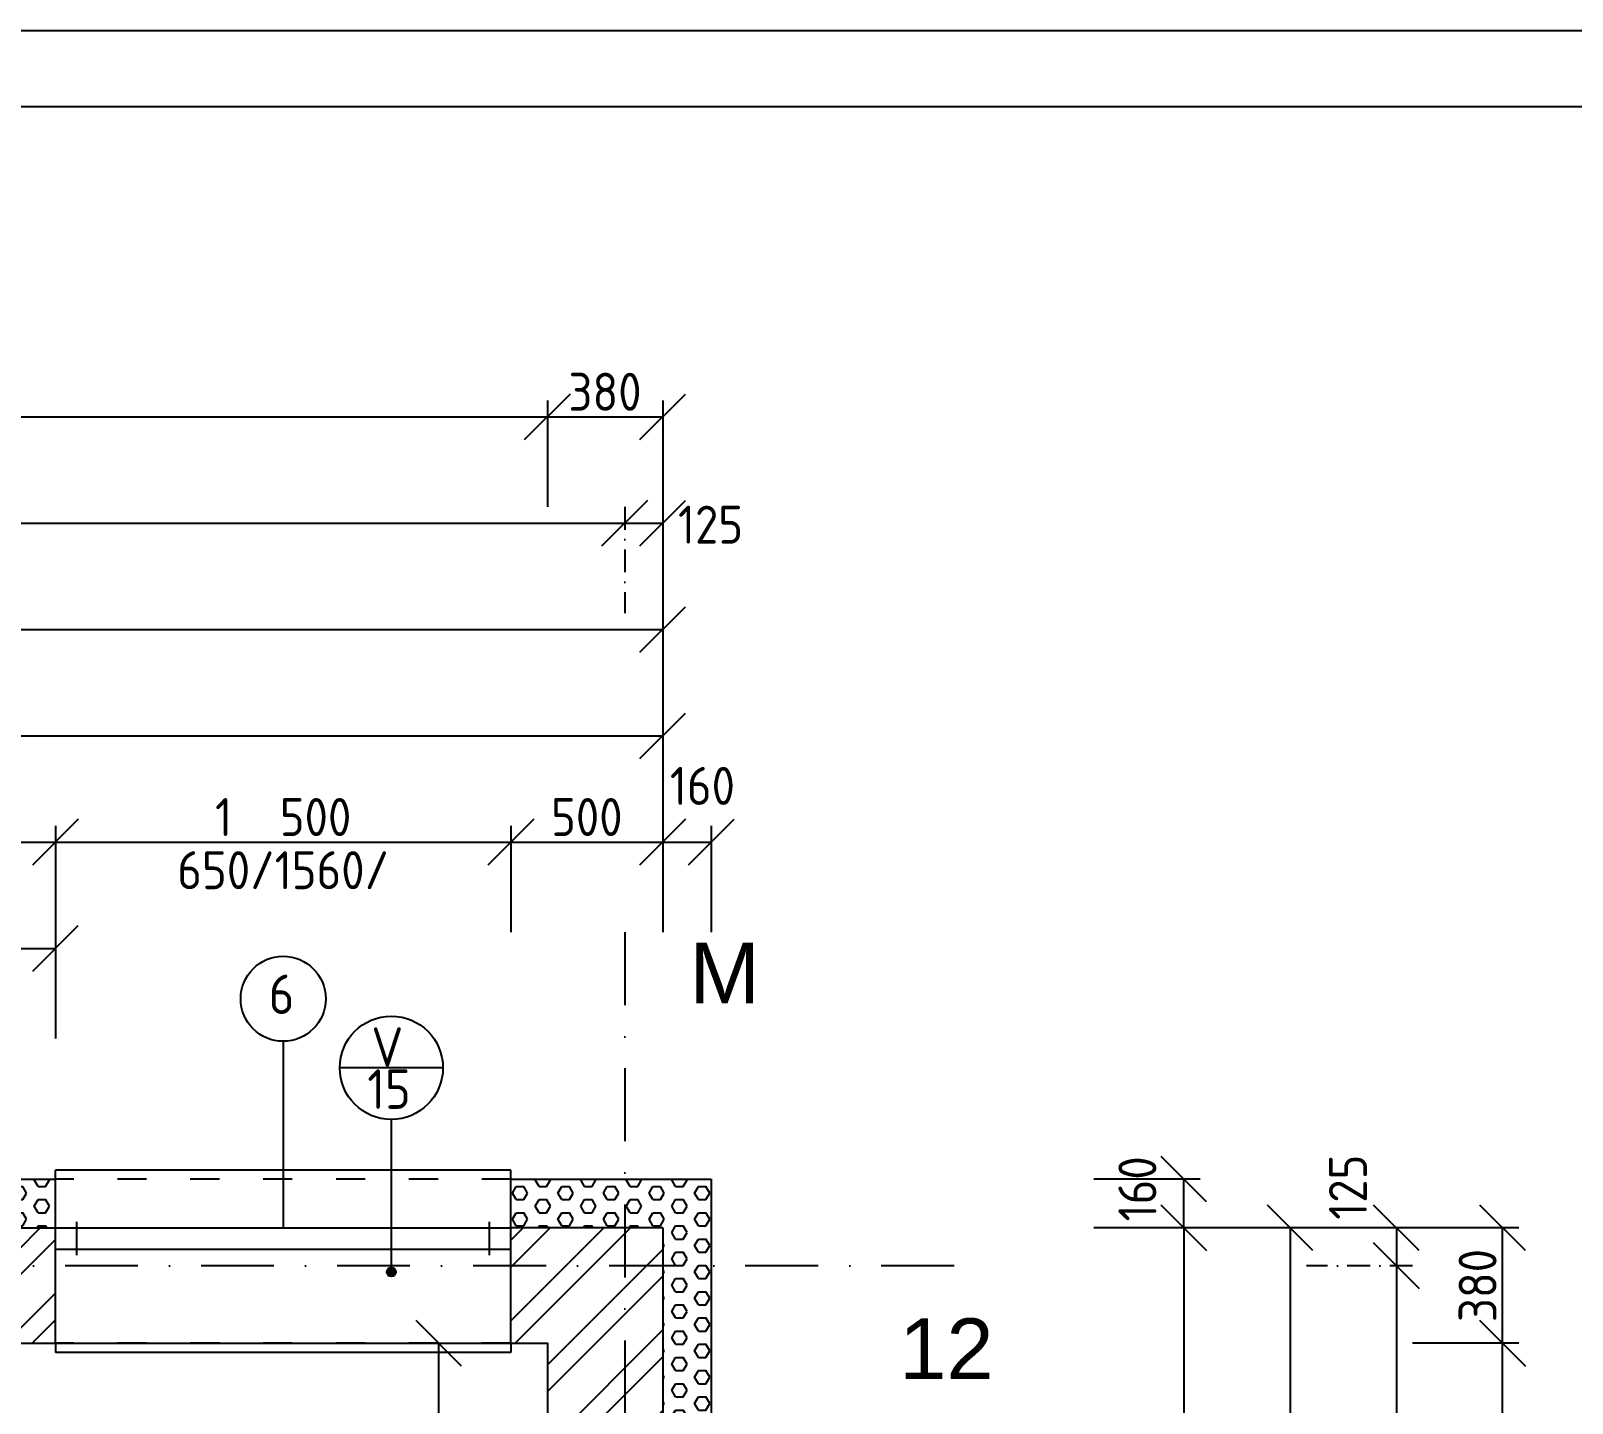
# Model space of a CAD drawing. Extents: x 4511820 to 5180432, y -1526536 to -944957.
# Drawn here: x 5154201 to 5159278, y -1199811 to -1195294 of the extents above; entities that cross this region are included whole.
import ezdxf

# ---------------------------------------------------------------- set-up
doc = ezdxf.new("R2010")
doc.units = 0
doc.header["$MEASUREMENT"] = 0
doc.linetypes.add('ACAD_ISO03W100', pattern=[30, 12, -18])
doc.linetypes.add('BODKOCIARKOVANA_3', pattern=[5.6, 3, -1.3, 0, -1.3])
doc.layers.get('0').update_dxf_attribs({"linetype": 'CONTINUOUS'})
doc.layers.get('Defpoints').update_dxf_attribs({"color": 61, "linetype": 'CONTINUOUS'})
for name, color, linetype in [('KÓTY', 4, 'CONTINUOUS'), ('MÚRY', 1, 'CONTINUOUS'), ('OKNÁ', 143, 'CONTINUOUS'), ('osi', 253, 'CONTINUOUS'), ('Plochy', 41, 'CONTINUOUS'), ('TENKÁ', 7, 'CONTINUOUS'), ('ŠRAFY', 82, 'CONTINUOUS')]:
    doc.layers.add(name, color=color, linetype=linetype)
doc.styles.add('styl1', font='arial.ttf')
doc.styles.add('STYLE1', font='isocp.shx')
doc.dimstyles.new('STANDARD-50', dxfattribs={"dimtxt": 125, "dimasz": 150, "dimexe": 10, "dimexo": 200, "dimgap": 20, "dimtad": 1, "dimdsep": 46, "dimlunit": 6, "dimtxsty": 'STYLE1', "dimblk1": 'OBLIQUE', "dimblk2": 'OBLIQUE', "dimsah": 1, "dimcen": 2.5, "dimse1": 1, "dimse2": 1, "dimadec": 0, "dimazin": 0, "dimtfac": 1, "dimtmove": 1, "dimatfit": 3, "dimldrblk": 'OBLIQUE', "dimfxl": 1, "dimtolj": 1, "dimtzin": 0, "dimarcsym": 0})
pattern_1 = [(45, (584112, 2493.08), (-132.5825215, 132.5825215), []), (45, (584200.39, 2493.08), (-132.5825215, 132.5825215), [])]
pattern_2 = [(0, (0, -89070.035), (0, 43.3012702), [25, -50]), (120, (0, -89070.035), (-37.5, -21.6506351), [25, -50]), (60, (25, -89070.035), (-37.5, 21.6506351), [25, -50])]

# ---------------------------------------------------------------- blocks, each defined once
blk = doc.blocks.new('_OBLIQUE')
at = {"color": 0, "linetype": 'ByBlock'}
blk.add_line((-0.5, -0.5), (0.5, 0.5), dxfattribs=at)
blk = doc.blocks.new('*D13621')
at = {"layer": 'Defpoints', "color": 0}
for p in [(5156282.5, -1197264.5), (5095887.5, -1199234.2), (5156282.5, -1199234.2)]:
    blk.add_point(p, dxfattribs=at)
at = {"layer": 'KÓTY', "color": 0, "lineweight": -2}
blk.add_line((5095887.5, -1197264.5), (5156282.5, -1197264.5), dxfattribs=at)
at = {"layer": 'KÓTY', "color": 0, "linetype": 'ByBlock', "lineweight": -2, "xscale": 150, "yscale": 150, "zscale": 150, "rotation": 180}
blk.add_blockref('_OBLIQUE', (5095887.5, -1197264.5), dxfattribs=at)
at = {"layer": 'KÓTY', "color": 0, "linetype": 'ByBlock', "lineweight": -2, "xscale": 150, "yscale": 150, "zscale": 150}
blk.add_blockref('_OBLIQUE', (5156282.5, -1197264.5), dxfattribs=at)
at = {"layer": 'KÓTY', "color": 0, "insert": (5126085, -1197182), "char_height": 125, "attachment_point": 5, "style": 'STYLE1'}
blk.add_mtext('\\A1;60ﾠ395', dxfattribs=at)
blk = doc.blocks.new('*D13633')
at = {"layer": 'Defpoints', "color": 0}
for p in [(5156157.5, -1196914.5), (5151417.5, -1199359.2), (5156157.5, -1199359.2)]:
    blk.add_point(p, dxfattribs=at)
at = {"layer": 'KÓTY', "color": 0, "lineweight": -2}
blk.add_line((5151417.5, -1196914.5), (5156157.5, -1196914.5), dxfattribs=at)
at = {"layer": 'KÓTY', "color": 0, "linetype": 'ByBlock', "lineweight": -2, "xscale": 150, "yscale": 150, "zscale": 150, "rotation": 180}
blk.add_blockref('_OBLIQUE', (5151417.5, -1196914.5), dxfattribs=at)
at = {"layer": 'KÓTY', "color": 0, "linetype": 'ByBlock', "lineweight": -2, "xscale": 150, "yscale": 150, "zscale": 150}
blk.add_blockref('_OBLIQUE', (5156157.5, -1196914.5), dxfattribs=at)
at = {"layer": 'KÓTY', "color": 0, "insert": (5153787.5, -1196832), "char_height": 125, "attachment_point": 5, "style": 'STYLE1'}
blk.add_mtext('\\A1;4ﾠ740', dxfattribs=at)
blk = doc.blocks.new('*D13634')
at = {"layer": 'Defpoints', "color": 0}
for p in [(5156282.5, -1196914.5), (5156157.5, -1199359.2), (5156282.5, -1199359.2)]:
    blk.add_point(p, dxfattribs=at)
at = {"layer": 'KÓTY', "color": 0, "lineweight": -2}
blk.add_line((5156157.5, -1196914.5), (5156282.5, -1196914.5), dxfattribs=at)
at = {"layer": 'KÓTY', "color": 0, "linetype": 'ByBlock', "lineweight": -2, "xscale": 150, "yscale": 150, "zscale": 150, "rotation": 180}
blk.add_blockref('_OBLIQUE', (5156157.5, -1196914.5), dxfattribs=at)
at = {"layer": 'KÓTY', "color": 0, "linetype": 'ByBlock', "lineweight": -2, "xscale": 150, "yscale": 150, "zscale": 150}
blk.add_blockref('_OBLIQUE', (5156282.5, -1196914.5), dxfattribs=at)
at = {"layer": 'KÓTY', "color": 0, "insert": (5156440, -1196919.5), "char_height": 125, "attachment_point": 5, "style": 'STYLE1'}
blk.add_mtext('\\A1;125', dxfattribs=at)
blk = doc.blocks.new('*D13655')
at = {"layer": 'Defpoints', "color": 0}
for p in [(5154282.5, -1197964.5), (5151907.5, -1199234.2), (5154282.5, -1199234.2)]:
    blk.add_point(p, dxfattribs=at)
at = {"layer": 'KÓTY', "color": 0, "lineweight": -2}
blk.add_line((5151907.5, -1197964.5), (5154282.5, -1197964.5), dxfattribs=at)
at = {"layer": 'KÓTY', "color": 0, "linetype": 'ByBlock', "lineweight": -2, "xscale": 150, "yscale": 150, "zscale": 150, "rotation": 180}
blk.add_blockref('_OBLIQUE', (5151907.5, -1197964.5), dxfattribs=at)
at = {"layer": 'KÓTY', "color": 0, "linetype": 'ByBlock', "lineweight": -2, "xscale": 150, "yscale": 150, "zscale": 150}
blk.add_blockref('_OBLIQUE', (5154282.5, -1197964.5), dxfattribs=at)
at = {"layer": 'KÓTY', "color": 0, "insert": (5153095, -1197882), "char_height": 125, "attachment_point": 5, "style": 'STYLE1'}
blk.add_mtext('\\A1;2ﾠ375', dxfattribs=at)
blk = doc.blocks.new('*D13656')
at = {"layer": 'Defpoints', "color": 0}
for p in [(5155782.5, -1197964.5), (5154282.5, -1199234.2), (5155782.5, -1199234.2)]:
    blk.add_point(p, dxfattribs=at)
at = {"layer": 'KÓTY', "color": 0, "lineweight": -2}
blk.add_line((5154282.5, -1197964.5), (5155782.5, -1197964.5), dxfattribs=at)
at = {"layer": 'KÓTY', "color": 0, "linetype": 'ByBlock', "lineweight": -2, "xscale": 150, "yscale": 150, "zscale": 150, "rotation": 180}
blk.add_blockref('_OBLIQUE', (5154282.5, -1197964.5), dxfattribs=at)
at = {"layer": 'KÓTY', "color": 0, "linetype": 'ByBlock', "lineweight": -2, "xscale": 150, "yscale": 150, "zscale": 150}
blk.add_blockref('_OBLIQUE', (5155782.5, -1197964.5), dxfattribs=at)
at = {"layer": 'KÓTY', "color": 0, "insert": (5155032.5, -1197882), "char_height": 125, "attachment_point": 5, "style": 'STYLE1'}
blk.add_mtext('\\A1;1ﾠ500', dxfattribs=at)
blk = doc.blocks.new('*D13657')
at = {"layer": 'Defpoints', "color": 0}
for p in [(5156282.5, -1197964.5), (5155782.5, -1199234.2), (5156282.5, -1199234.2)]:
    blk.add_point(p, dxfattribs=at)
at = {"layer": 'KÓTY', "color": 0, "lineweight": -2}
blk.add_line((5155782.5, -1197964.5), (5156282.5, -1197964.5), dxfattribs=at)
at = {"layer": 'KÓTY', "color": 0, "linetype": 'ByBlock', "lineweight": -2, "xscale": 150, "yscale": 150, "zscale": 150, "rotation": 180}
blk.add_blockref('_OBLIQUE', (5155782.5, -1197964.5), dxfattribs=at)
at = {"layer": 'KÓTY', "color": 0, "linetype": 'ByBlock', "lineweight": -2, "xscale": 150, "yscale": 150, "zscale": 150}
blk.add_blockref('_OBLIQUE', (5156282.5, -1197964.5), dxfattribs=at)
at = {"layer": 'KÓTY', "color": 0, "insert": (5156032.5, -1197882), "char_height": 125, "attachment_point": 5, "style": 'STYLE1'}
blk.add_mtext('\\A1;500', dxfattribs=at)
blk = doc.blocks.new('*D13658')
at = {"layer": 'Defpoints', "color": 0}
for p in [(5156442.5, -1197964.5), (5156282.5, -1199234.2), (5156442.5, -1199234.2)]:
    blk.add_point(p, dxfattribs=at)
at = {"layer": 'KÓTY', "color": 0, "lineweight": -2}
blk.add_line((5156282.5, -1197964.5), (5156442.5, -1197964.5), dxfattribs=at)
at = {"layer": 'KÓTY', "color": 0, "linetype": 'ByBlock', "lineweight": -2, "xscale": 150, "yscale": 150, "zscale": 150, "rotation": 180}
blk.add_blockref('_OBLIQUE', (5156282.5, -1197964.5), dxfattribs=at)
at = {"layer": 'KÓTY', "color": 0, "linetype": 'ByBlock', "lineweight": -2, "xscale": 150, "yscale": 150, "zscale": 150}
blk.add_blockref('_OBLIQUE', (5156442.5, -1197964.5), dxfattribs=at)
at = {"layer": 'KÓTY', "color": 0, "insert": (5156413.3, -1197779.5), "char_height": 125, "attachment_point": 5, "style": 'STYLE1'}
blk.add_mtext('\\A1;160', dxfattribs=at)
blk = doc.blocks.new('*D13659')
at = {"layer": 'Defpoints', "color": 0}
for p in [(5156282.5, -1197614.5), (5122812.5, -1199074.2), (5156282.5, -1199234.2)]:
    blk.add_point(p, dxfattribs=at)
at = {"layer": 'KÓTY', "color": 0, "lineweight": -2}
blk.add_line((5122812.5, -1197614.5), (5156282.5, -1197614.5), dxfattribs=at)
at = {"layer": 'KÓTY', "color": 0, "linetype": 'ByBlock', "lineweight": -2, "xscale": 150, "yscale": 150, "zscale": 150, "rotation": 180}
blk.add_blockref('_OBLIQUE', (5122812.5, -1197614.5), dxfattribs=at)
at = {"layer": 'KÓTY', "color": 0, "linetype": 'ByBlock', "lineweight": -2, "xscale": 150, "yscale": 150, "zscale": 150}
blk.add_blockref('_OBLIQUE', (5156282.5, -1197614.5), dxfattribs=at)
at = {"layer": 'KÓTY', "color": 0, "insert": (5139547.5, -1197532), "char_height": 125, "attachment_point": 5, "style": 'STYLE1'}
blk.add_mtext('\\A1;33ﾠ470', dxfattribs=at)
blk = doc.blocks.new('*D13662')
at = {"layer": 'Defpoints', "color": 0}
for p in [(5156282.5, -1199234.2), (5156282.5, -1201734.2), (5157999, -1201734.2)]:
    blk.add_point(p, dxfattribs=at)
at = {"layer": 'KÓTY', "color": 0, "lineweight": -2}
blk.add_line((5157999, -1199234.2), (5157999, -1201734.2), dxfattribs=at)
at = {"layer": 'KÓTY', "color": 0, "linetype": 'ByBlock', "lineweight": -2, "xscale": 150, "yscale": 150, "zscale": 150}
for p, rotation in [((5157999, -1199234.2), 90), ((5157999, -1201734.2), 270)]:
    blk.add_blockref('_OBLIQUE', p, dxfattribs=dict(at, rotation=rotation))
at = {"layer": 'KÓTY', "color": 0, "insert": (5157916.5, -1200484.2), "char_height": 125, "attachment_point": 5, "rotation": 90, "style": 'STYLE1'}
blk.add_mtext('\\A1;2ﾠ500', dxfattribs=at)
blk = doc.blocks.new('*D13663')
at = {"layer": 'Defpoints', "color": 0}
for p in [(5156282.5, -1199074.2), (5157999, -1199074.2), (5156282.5, -1199234.2)]:
    blk.add_point(p, dxfattribs=at)
at = {"layer": 'KÓTY', "color": 0, "lineweight": -2}
blk.add_line((5157999, -1199234.2), (5157999, -1199074.2), dxfattribs=at)
at = {"layer": 'KÓTY', "color": 0, "linetype": 'ByBlock', "lineweight": -2, "xscale": 150, "yscale": 150, "zscale": 150}
for p, rotation in [((5157999, -1199074.2), 90), ((5157999, -1199234.2), 270)]:
    blk.add_blockref('_OBLIQUE', p, dxfattribs=dict(at, rotation=rotation))
at = {"layer": 'KÓTY', "color": 0, "insert": (5157846, -1199106), "char_height": 125, "attachment_point": 5, "rotation": 90, "style": 'STYLE1'}
blk.add_mtext('\\A1;160', dxfattribs=at)
blk = doc.blocks.new('*D13664')
at = {"layer": 'Defpoints', "color": 0}
for p in [(5156282.5, -1199234.2), (5156282.5, -1225624.2), (5158349, -1225624.2)]:
    blk.add_point(p, dxfattribs=at)
at = {"layer": 'KÓTY', "color": 0, "lineweight": -2}
blk.add_line((5158349, -1199234.2), (5158349, -1225624.2), dxfattribs=at)
at = {"layer": 'KÓTY', "color": 0, "linetype": 'ByBlock', "lineweight": -2, "xscale": 150, "yscale": 150, "zscale": 150}
for p, rotation in [((5158349, -1199234.2), 90), ((5158349, -1225624.2), 270)]:
    blk.add_blockref('_OBLIQUE', p, dxfattribs=dict(at, rotation=rotation))
at = {"layer": 'KÓTY', "color": 0, "insert": (5158266.5, -1212429.2), "char_height": 125, "attachment_point": 5, "rotation": 90, "style": 'STYLE1'}
blk.add_mtext('\\A1;26ﾠ390', dxfattribs=at)
blk = doc.blocks.new('*D13665')
at = {"layer": 'Defpoints', "color": 0}
for p in [(5156282.5, -1199234.2), (5156282.5, -1199359.2), (5158699, -1199359.2)]:
    blk.add_point(p, dxfattribs=at)
at = {"layer": 'KÓTY', "color": 0, "lineweight": -2}
blk.add_line((5158699, -1199234.2), (5158699, -1199359.2), dxfattribs=at)
at = {"layer": 'KÓTY', "color": 0, "linetype": 'ByBlock', "lineweight": -2, "xscale": 150, "yscale": 150, "zscale": 150}
for p, rotation in [((5158699, -1199234.2), 90), ((5158699, -1199359.2), 270)]:
    blk.add_blockref('_OBLIQUE', p, dxfattribs=dict(at, rotation=rotation))
at = {"layer": 'KÓTY', "color": 0, "insert": (5158539.5, -1199100.5), "char_height": 125, "attachment_point": 5, "rotation": 90, "style": 'STYLE1'}
blk.add_mtext('\\A1;125', dxfattribs=at)
blk = doc.blocks.new('*D13666')
at = {"layer": 'Defpoints', "color": 0}
for p in [(5156157.5, -1199359.2), (5156157.5, -1204099.2), (5158699, -1204099.2)]:
    blk.add_point(p, dxfattribs=at)
at = {"layer": 'KÓTY', "color": 0, "lineweight": -2}
blk.add_line((5158699, -1199359.2), (5158699, -1204099.2), dxfattribs=at)
at = {"layer": 'KÓTY', "color": 0, "linetype": 'ByBlock', "lineweight": -2, "xscale": 150, "yscale": 150, "zscale": 150}
for p, rotation in [((5158699, -1199359.2), 90), ((5158699, -1204099.2), 270)]:
    blk.add_blockref('_OBLIQUE', p, dxfattribs=dict(at, rotation=rotation))
at = {"layer": 'KÓTY', "color": 0, "insert": (5158616.5, -1201729.2), "char_height": 125, "attachment_point": 5, "rotation": 90, "style": 'STYLE1'}
blk.add_mtext('\\A1;4ﾠ740', dxfattribs=at)
blk = doc.blocks.new('*D13713')
at = {"layer": 'Defpoints', "color": 0}
for p in [(5155902.5, -1199614.2), (5159049, -1199614.2), (5155902.5, -1205894.2)]:
    blk.add_point(p, dxfattribs=at)
at = {"layer": 'KÓTY', "color": 0, "lineweight": -2}
blk.add_line((5159049, -1205894.2), (5159049, -1199614.2), dxfattribs=at)
at = {"layer": 'KÓTY', "color": 0, "linetype": 'ByBlock', "lineweight": -2, "xscale": 150, "yscale": 150, "zscale": 150}
for p, rotation in [((5159049, -1199614.2), 90), ((5159049, -1205894.2), 270)]:
    blk.add_blockref('_OBLIQUE', p, dxfattribs=dict(at, rotation=rotation))
at = {"layer": 'KÓTY', "color": 0, "insert": (5158966.5, -1202754.2), "char_height": 125, "attachment_point": 5, "rotation": 90, "style": 'STYLE1'}
blk.add_mtext('\\A1;6ﾠ280', dxfattribs=at)
blk = doc.blocks.new('*D13714')
at = {"layer": 'Defpoints', "color": 0}
for p in [(5156032.5, -1199234.2), (5159049, -1199234.2), (5155902.5, -1199614.2)]:
    blk.add_point(p, dxfattribs=at)
at = {"layer": 'KÓTY', "color": 0, "lineweight": -2}
blk.add_line((5159049, -1199614.2), (5159049, -1199234.2), dxfattribs=at)
at = {"layer": 'KÓTY', "color": 0, "linetype": 'ByBlock', "lineweight": -2, "xscale": 150, "yscale": 150, "zscale": 150}
for p, rotation in [((5159049, -1199234.2), 90), ((5159049, -1199614.2), 270)]:
    blk.add_blockref('_OBLIQUE', p, dxfattribs=dict(at, rotation=rotation))
at = {"layer": 'KÓTY', "color": 0, "insert": (5158966.5, -1199424.2), "char_height": 125, "attachment_point": 5, "rotation": 90, "style": 'STYLE1'}
blk.add_mtext('\\A1;380', dxfattribs=at)
blk = doc.blocks.new('*D13715')
at = {"layer": 'Defpoints', "color": 0}
for p in [(5156282.5, -1196564.5), (5155902.5, -1199614.2), (5156282.5, -1199614.2)]:
    blk.add_point(p, dxfattribs=at)
at = {"layer": 'KÓTY', "color": 0, "lineweight": -2}
blk.add_line((5155902.5, -1196564.5), (5156282.5, -1196564.5), dxfattribs=at)
at = {"layer": 'KÓTY', "color": 0, "linetype": 'ByBlock', "lineweight": -2, "xscale": 150, "yscale": 150, "zscale": 150, "rotation": 180}
blk.add_blockref('_OBLIQUE', (5155902.5, -1196564.5), dxfattribs=at)
at = {"layer": 'KÓTY', "color": 0, "linetype": 'ByBlock', "lineweight": -2, "xscale": 150, "yscale": 150, "zscale": 150}
blk.add_blockref('_OBLIQUE', (5156282.5, -1196564.5), dxfattribs=at)
at = {"layer": 'KÓTY', "color": 0, "insert": (5156092.5, -1196482), "char_height": 125, "attachment_point": 5, "style": 'STYLE1'}
blk.add_mtext('\\A1;380', dxfattribs=at)
blk = doc.blocks.new('*D13716')
at = {"layer": 'Defpoints', "color": 0}
for p in [(5155902.5, -1196564.5), (5149622.5, -1199614.2), (5155902.5, -1199614.2)]:
    blk.add_point(p, dxfattribs=at)
at = {"layer": 'KÓTY', "color": 0, "lineweight": -2}
blk.add_line((5149622.5, -1196564.5), (5155902.5, -1196564.5), dxfattribs=at)
at = {"layer": 'KÓTY', "color": 0, "linetype": 'ByBlock', "lineweight": -2, "xscale": 150, "yscale": 150, "zscale": 150, "rotation": 180}
blk.add_blockref('_OBLIQUE', (5149622.5, -1196564.5), dxfattribs=at)
at = {"layer": 'KÓTY', "color": 0, "linetype": 'ByBlock', "lineweight": -2, "xscale": 150, "yscale": 150, "zscale": 150}
blk.add_blockref('_OBLIQUE', (5155902.5, -1196564.5), dxfattribs=at)
at = {"layer": 'KÓTY', "color": 0, "insert": (5152762.5, -1196482), "char_height": 125, "attachment_point": 5, "style": 'STYLE1'}
blk.add_mtext('\\A1;6ﾠ280', dxfattribs=at)
blk = doc.blocks.new('*D27136')
at = {"layer": 'Defpoints', "color": 0}
for p in [(5154282.5, -1197964.5), (5151907.5, -1199234.2), (5154282.5, -1199234.2)]:
    blk.add_point(p, dxfattribs=at)
at = {"layer": 'KÓTY', "color": 0, "lineweight": -2}
blk.add_line((5151907.5, -1197964.5), (5154282.5, -1197964.5), dxfattribs=at)
at = {"layer": 'KÓTY', "color": 0, "linetype": 'ByBlock', "lineweight": -2, "xscale": 150, "yscale": 150, "zscale": 150, "rotation": 180}
blk.add_blockref('_OBLIQUE', (5151907.5, -1197964.5), dxfattribs=at)
at = {"layer": 'KÓTY', "color": 0, "linetype": 'ByBlock', "lineweight": -2, "xscale": 150, "yscale": 150, "zscale": 150}
blk.add_blockref('_OBLIQUE', (5154282.5, -1197964.5), dxfattribs=at)
at = {"layer": 'KÓTY', "color": 0, "insert": (5153095, -1197882), "char_height": 125, "attachment_point": 5, "style": 'STYLE1'}
blk.add_mtext('\\A1;2ﾠ375', dxfattribs=at)
blk = doc.blocks.new('*D27137')
at = {"layer": 'Defpoints', "color": 0}
for p in [(5155782.5, -1197964.5), (5154282.5, -1199234.2), (5155782.5, -1199234.2)]:
    blk.add_point(p, dxfattribs=at)
at = {"layer": 'KÓTY', "color": 0, "lineweight": -2}
blk.add_line((5154282.5, -1197964.5), (5155782.5, -1197964.5), dxfattribs=at)
at = {"layer": 'KÓTY', "color": 0, "linetype": 'ByBlock', "lineweight": -2, "xscale": 150, "yscale": 150, "zscale": 150, "rotation": 180}
blk.add_blockref('_OBLIQUE', (5154282.5, -1197964.5), dxfattribs=at)
at = {"layer": 'KÓTY', "color": 0, "linetype": 'ByBlock', "lineweight": -2, "xscale": 150, "yscale": 150, "zscale": 150}
blk.add_blockref('_OBLIQUE', (5155782.5, -1197964.5), dxfattribs=at)
at = {"layer": 'KÓTY', "color": 0, "insert": (5155032.5, -1197882), "char_height": 125, "attachment_point": 5, "style": 'STYLE1'}
blk.add_mtext('\\A1;1ﾠ500', dxfattribs=at)
blk = doc.blocks.new('*D27138')
at = {"layer": 'Defpoints', "color": 0}
for p in [(5156282.5, -1197964.5), (5155782.5, -1199234.2), (5156282.5, -1199234.2)]:
    blk.add_point(p, dxfattribs=at)
at = {"layer": 'KÓTY', "color": 0, "lineweight": -2}
blk.add_line((5155782.5, -1197964.5), (5156282.5, -1197964.5), dxfattribs=at)
at = {"layer": 'KÓTY', "color": 0, "linetype": 'ByBlock', "lineweight": -2, "xscale": 150, "yscale": 150, "zscale": 150, "rotation": 180}
blk.add_blockref('_OBLIQUE', (5155782.5, -1197964.5), dxfattribs=at)
at = {"layer": 'KÓTY', "color": 0, "linetype": 'ByBlock', "lineweight": -2, "xscale": 150, "yscale": 150, "zscale": 150}
blk.add_blockref('_OBLIQUE', (5156282.5, -1197964.5), dxfattribs=at)
at = {"layer": 'KÓTY', "color": 0, "insert": (5156032.5, -1197882), "char_height": 125, "attachment_point": 5, "style": 'STYLE1'}
blk.add_mtext('\\A1;500', dxfattribs=at)
blk = doc.blocks.new('*D27139')
at = {"layer": 'Defpoints', "color": 0}
for p in [(5156442.5, -1197964.5), (5156282.5, -1199234.2), (5156442.5, -1199234.2)]:
    blk.add_point(p, dxfattribs=at)
at = {"layer": 'KÓTY', "color": 0, "lineweight": -2}
blk.add_line((5156282.5, -1197964.5), (5156442.5, -1197964.5), dxfattribs=at)
at = {"layer": 'KÓTY', "color": 0, "linetype": 'ByBlock', "lineweight": -2, "xscale": 150, "yscale": 150, "zscale": 150, "rotation": 180}
blk.add_blockref('_OBLIQUE', (5156282.5, -1197964.5), dxfattribs=at)
at = {"layer": 'KÓTY', "color": 0, "linetype": 'ByBlock', "lineweight": -2, "xscale": 150, "yscale": 150, "zscale": 150}
blk.add_blockref('_OBLIQUE', (5156442.5, -1197964.5), dxfattribs=at)
at = {"layer": 'KÓTY', "color": 0, "insert": (5156413.3, -1197779.5), "char_height": 125, "attachment_point": 5, "style": 'STYLE1'}
blk.add_mtext('\\A1;160', dxfattribs=at)
blk = doc.blocks.new('*D27144')
at = {"layer": 'Defpoints', "color": 0}
for p in [(5156282.5, -1199074.2), (5157999, -1199074.2), (5156282.5, -1199234.2)]:
    blk.add_point(p, dxfattribs=at)
at = {"layer": 'KÓTY', "color": 0, "lineweight": -2}
blk.add_line((5157999, -1199234.2), (5157999, -1199074.2), dxfattribs=at)
at = {"layer": 'KÓTY', "color": 0, "linetype": 'ByBlock', "lineweight": -2, "xscale": 150, "yscale": 150, "zscale": 150}
for p, rotation in [((5157999, -1199074.2), 90), ((5157999, -1199234.2), 270)]:
    blk.add_blockref('_OBLIQUE', p, dxfattribs=dict(at, rotation=rotation))
at = {"layer": 'KÓTY', "color": 0, "insert": (5157846, -1199106), "char_height": 125, "attachment_point": 5, "rotation": 90, "style": 'STYLE1'}
blk.add_mtext('\\A1;160', dxfattribs=at)
blk = doc.blocks.new('*D27195')
at = {"layer": 'Defpoints', "color": 0}
for p in [(5156032.5, -1199234.2), (5159049, -1199234.2), (5155902.5, -1199614.2)]:
    blk.add_point(p, dxfattribs=at)
at = {"layer": 'KÓTY', "color": 0, "lineweight": -2}
blk.add_line((5159049, -1199614.2), (5159049, -1199234.2), dxfattribs=at)
at = {"layer": 'KÓTY', "color": 0, "linetype": 'ByBlock', "lineweight": -2, "xscale": 150, "yscale": 150, "zscale": 150}
for p, rotation in [((5159049, -1199234.2), 90), ((5159049, -1199614.2), 270)]:
    blk.add_blockref('_OBLIQUE', p, dxfattribs=dict(at, rotation=rotation))
at = {"layer": 'KÓTY', "color": 0, "insert": (5158966.5, -1199424.2), "char_height": 125, "attachment_point": 5, "rotation": 90, "style": 'STYLE1'}
blk.add_mtext('\\A1;380', dxfattribs=at)
blk = doc.blocks.new('*D27196')
at = {"layer": 'Defpoints', "color": 0}
for p in [(5156282.5, -1196564.5), (5155902.5, -1199614.2), (5156282.5, -1199614.2)]:
    blk.add_point(p, dxfattribs=at)
at = {"layer": 'KÓTY', "color": 0, "lineweight": -2}
blk.add_line((5155902.5, -1196564.5), (5156282.5, -1196564.5), dxfattribs=at)
at = {"layer": 'KÓTY', "color": 0, "linetype": 'ByBlock', "lineweight": -2, "xscale": 150, "yscale": 150, "zscale": 150, "rotation": 180}
blk.add_blockref('_OBLIQUE', (5155902.5, -1196564.5), dxfattribs=at)
at = {"layer": 'KÓTY', "color": 0, "linetype": 'ByBlock', "lineweight": -2, "xscale": 150, "yscale": 150, "zscale": 150}
blk.add_blockref('_OBLIQUE', (5156282.5, -1196564.5), dxfattribs=at)
at = {"layer": 'KÓTY', "color": 0, "insert": (5156092.5, -1196482), "char_height": 125, "attachment_point": 5, "style": 'STYLE1'}
blk.add_mtext('\\A1;380', dxfattribs=at)
blk = doc.blocks.new('*D28482')
at = {"layer": 'Defpoints', "color": 0}
for p in [(5155545, -1199614.2), (5155902.5, -1199614.2), (5155902.5, -1203894.2)]:
    blk.add_point(p, dxfattribs=at)
at = {"layer": 'KÓTY', "color": 0, "lineweight": -2}
blk.add_line((5155545, -1203894.2), (5155545, -1199614.2), dxfattribs=at)
at = {"layer": 'KÓTY', "color": 0, "linetype": 'ByBlock', "lineweight": -2, "xscale": 150, "yscale": 150, "zscale": 150}
for p, rotation in [((5155545, -1199614.2), 90), ((5155545, -1203894.2), 270)]:
    blk.add_blockref('_OBLIQUE', p, dxfattribs=dict(at, rotation=rotation))
at = {"layer": 'KÓTY', "color": 0, "insert": (5155462.5, -1201754.2), "char_height": 125, "attachment_point": 5, "rotation": 90, "style": 'STYLE1'}
blk.add_mtext('\\A1;4ﾠ280', dxfattribs=at)
blk = doc.blocks.new('*D45411')
at = {"layer": 'Defpoints', "color": 0}
for p in [(5154282.5, -1198314.5), (5151282.5, -1199074.2), (5154282.5, -1199074.2)]:
    blk.add_point(p, dxfattribs=at)
at = {"layer": 'KÓTY', "color": 0, "lineweight": -2}
blk.add_line((5151282.5, -1198314.5), (5154282.5, -1198314.5), dxfattribs=at)
at = {"layer": 'KÓTY', "color": 0, "linetype": 'ByBlock', "lineweight": -2, "xscale": 150, "yscale": 150, "zscale": 150, "rotation": 180}
blk.add_blockref('_OBLIQUE', (5151282.5, -1198314.5), dxfattribs=at)
at = {"layer": 'KÓTY', "color": 0, "linetype": 'ByBlock', "lineweight": -2, "xscale": 150, "yscale": 150, "zscale": 150}
blk.add_blockref('_OBLIQUE', (5154282.5, -1198314.5), dxfattribs=at)
at = {"layer": 'KÓTY', "color": 0, "insert": (5152782.5, -1198232), "char_height": 125, "attachment_point": 5, "style": 'STYLE1'}
blk.add_mtext('\\A1;3ﾠ000', dxfattribs=at)

msp = doc.modelspace()

# ---------------------------------------------------------------- hatches: boundary and pattern name
at = {"layer": 'TENKÁ'}
h = msp.add_hatch(color=256, dxfattribs=at)
h.dxf.hatch_style = 1
h.paths.add_polyline_path([(5155388.766, -1199364.9, 2.41421356), (5155403.766, -1199379.9, 0.41421356)])
at = {"layer": 'ŠRAFY'}
h = msp.add_hatch(dxfattribs=at)
h.set_pattern_fill('HEX', color=256, scale=200)
h.set_pattern_definition(pattern_2)
h.paths.add_polyline_path([(5154282.5, -1199234.226), (5154282.5, -1199074.226), (5151907.5, -1199074.226), (5151907.5, -1199234.226), (5153512.5, -1199234.226), (5153632.5, -1199234.226)])
h = msp.add_hatch(dxfattribs=at)
h.set_pattern_fill('HEX', color=256, scale=200)
h.set_pattern_definition(pattern_2)
h.paths.add_polyline_path([(5156282.5, -1201734.226), (5156282.5, -1201774.226), (5156442.5, -1201774.226), (5156442.5, -1199074.226), (5155782.5, -1199074.226), (5155782.5, -1199234.226), (5156282.5, -1199234.226)])
h = msp.add_hatch(dxfattribs=at)
h.set_pattern_fill('ANSI32', color=256, scale=500)
h.set_pattern_definition(pattern_1)
h.paths.add_polyline_path([(5153632.5, -1199234.226), (5153632.5, -1199294.226), (5153632.5, -1199354.226), (5153572.5, -1199354.226), (5153512.5, -1199354.226), (5153512.5, -1199294.226), (5153512.5, -1199234.226), (5151907.5, -1199234.226), (5151907.5, -1199304.226), (5151907.5, -1199614.226), (5151922.5, -1199614.226), (5152122.5, -1199614.226), (5153722.5, -1199614.226), (5153922.5, -1199614.226), (5154282.5, -1199614.226), (5154282.5, -1199304.226), (5154282.5, -1199234.226)])
h = msp.add_hatch(dxfattribs=at)
h.set_pattern_fill('ANSI32', color=256, scale=500)
h.set_pattern_definition(pattern_1)
h.paths.add_polyline_path([(5155782.5, -1199614.226), (5155902.5, -1199614.226), (5155902.5, -1201734.226), (5156282.5, -1201734.226), (5156282.5, -1199234.226), (5155782.5, -1199234.226)])

# ---------------------------------------------------------------- linework, layer by layer
at = {"layer": 'KÓTY', "ltscale": 25}
for p, q in [((5155902.5, -1196511.132), (5155902.5, -1196861.132)), ((5156282.5, -1196511.132), (5156282.5, -1196861.132)), ((5156282.5, -1196861.132), (5156282.5, -1197211.132)), ((5156282.5, -1197211.132), (5156282.5, -1197561.132)), ((5156282.5, -1197561.132), (5156282.5, -1197911.132)), ((5158402.403, -1199234.226), (5158052.403, -1199234.226)), ((5158752.403, -1199234.226), (5158402.403, -1199234.226)), ((5159102.403, -1199234.226), (5158752.403, -1199234.226)), ((5159102.403, -1199614.226), (5158752.403, -1199614.226))]:
    msp.add_line(p, q, dxfattribs=at)
at = {"layer": 'KÓTY', "linetype": 'BODKOCIARKOVANA_3', "ltscale": 25}
for p, q in [((5156157.5, -1196861.132), (5156157.5, -1197211.132)), ((5158752.403, -1199359.226), (5158402.403, -1199359.226))]:
    msp.add_line(p, q, dxfattribs=at)
at = {"layer": 'KÓTY', "ltscale": 0.25}
for p, q in [((5154282.5, -1197911.132), (5154282.5, -1198261.132)), ((5155782.5, -1197911.132), (5155782.5, -1198261.132)), ((5156282.5, -1197911.132), (5156282.5, -1198261.132)), ((5156442.5, -1197911.132), (5156442.5, -1198261.132)), ((5154282.5, -1198261.132), (5154282.5, -1198611.132)), ((5158052.403, -1199074.226), (5157702.403, -1199074.226)), ((5158052.403, -1199234.226), (5157702.403, -1199234.226))]:
    msp.add_line(p, q, dxfattribs=at)
at = {"layer": 'MÚRY'}
for p, q in [((5151907.5, -1199074.226), (5154282.5, -1199074.226)), ((5154282.5, -1199614.226), (5154282.5, -1199074.226)), ((5155782.5, -1199074.226), (5156442.5, -1199074.226)), ((5155782.5, -1199614.226), (5155782.5, -1199074.226)), ((5156442.5, -1199074.226), (5156442.5, -1201774.226)), ((5153922.5, -1199614.226), (5154282.5, -1199614.226)), ((5155782.5, -1199614.226), (5155902.5, -1199614.226)), ((5155902.5, -1199614.226), (5155902.5, -1201774.226))]:
    msp.add_line(p, q, dxfattribs=at)
at = {"layer": 'OKNÁ', "ltscale": 0.25}
for p, q in [((5155032.5, -1198620.372), (5155032.5, -1199234.226)), ((5154352.5, -1199324.226), (5154352.5, -1199214.226)), ((5154352.5, -1199324.226), (5154352.5, -1199214.226)), ((5155712.5, -1199324.226), (5155712.5, -1199214.226)), ((5155712.5, -1199324.226), (5155712.5, -1199214.226)), ((5154282.5, -1199234.226), (5155782.5, -1199234.226)), ((5154282.5, -1199304.226), (5155782.5, -1199304.226))]:
    msp.add_line(p, q, dxfattribs=at)
msp.add_circle((5155032.5, -1198480.372), 140, dxfattribs=at)
at = {"layer": 'osi', "linetype": 'BODKOCIARKOVANA_3', "ltscale": 80}
for p, q in [((5156157.5, -1198261.132), (5156157.5, -1230189.035)), ((5157242.5, -1199359.226), (5093572.5, -1199359.226))]:
    msp.add_line(p, q, dxfattribs=at)
at = {"layer": 'Plochy'}
msp.add_lwpolyline([(5147672.5, -1204324.226), (5149622.5, -1204324.226), (5149622.5, -1202674.226), (5150822.5, -1202674.226), (5150822.5, -1202954.226), (5151922.5, -1202954.226), (5151922.5, -1203114.226), (5152122.5, -1203114.226), (5152122.5, -1201564.226), (5153922.5, -1201564.226), (5153922.5, -1199614.226), (5155902.5, -1199614.226), (5155902.5, -1203894.226), (5153787.5, -1203894.226), (5153787.5, -1205894.226), (5150622.5, -1205894.226), (5150622.5, -1205779.226), (5149272.5, -1205779.226), (5149272.5, -1210184.226), (5147672.5, -1210184.226)], close=True, dxfattribs=at)
at = {"layer": 'TENKÁ', "color": 7}
for p, q in [((5180432, -1195293.831), (5091141, -1195293.831)), ((5180182, -1195543.831), (5091391, -1195543.831))]:
    msp.add_line(p, q, dxfattribs=at)
at = {"layer": 'TENKÁ', "ltscale": 0.25}
for p, q in [((5155558.766, -1198707.497), (5155218.766, -1198707.497)), ((5155388.766, -1199379.9), (5155388.766, -1198877.497)), ((5155782.5, -1199044.226), (5154282.5, -1199044.226)), ((5154282.5, -1199074.226), (5154282.5, -1199044.226)), ((5155782.5, -1199074.226), (5155782.5, -1199044.226)), ((5154282.5, -1199614.226), (5154282.5, -1199644.226)), ((5155782.5, -1199614.226), (5155782.5, -1199644.226)), ((5155782.5, -1199644.226), (5154282.5, -1199644.226))]:
    msp.add_line(p, q, dxfattribs=at)
at = {"layer": 'TENKÁ', "linetype": 'ACAD_ISO03W100', "ltscale": 8}
for p, q in [((5155782.5, -1199074.226), (5154282.5, -1199074.226)), ((5155782.5, -1199614.226), (5154282.5, -1199614.226))]:
    msp.add_line(p, q, dxfattribs=at)
at = {"layer": 'TENKÁ'}
for p, q in [((5151907.5, -1199234.226), (5154282.5, -1199234.226)), ((5156282.5, -1199234.226), (5155782.5, -1199234.226)), ((5156282.5, -1199234.226), (5156282.5, -1201774.226))]:
    msp.add_line(p, q, dxfattribs=at)
at = {"layer": 'TENKÁ', "ltscale": 0.25}
msp.add_circle((5155388.766, -1198707.497), 170, dxfattribs=at)
at = {"layer": 'TENKÁ'}
msp.add_circle((5155388.766, -1199379.9), 15, dxfattribs=at)

# ---------------------------------------------------------------- texts
at = {"layer": 'KÓTY', "insert": (5155032.5, -1198056.992), "char_height": 125, "attachment_point": 5, "style": 'STYLE1'}
msp.add_mtext('\\A1;650/1560/', dxfattribs=at)
at = {"layer": 'TENKÁ', "ltscale": 0.25, "style": 'styl1'}
for s, p in [('M', (5156370.054, -1198495.632)), ('12', (5157061.554, -1199732.495))]:
    msp.add_text(s, height=200, dxfattribs=at).set_placement(p)
at = {"layer": 'TENKÁ', "style": 'STYLE1'}
for s, p in [('6', (5154984.97, -1198530.372)), ('V', (5155322.735, -1198703.997)), ('15', (5155309.235, -1198842.633))]:
    msp.add_text(s, height=130, dxfattribs=at).set_placement(p)

# ---------------------------------------------------------------- dimensions: what is measured, and where the dimension line sits
at = {"layer": 'KÓTY'}
for base, p1, p2, picture, middle in [((5155902.5, -1196564.535), (5149622.5, -1199614.226), (5155902.5, -1199614.226), '*D13716', (5152762.5, -1196481.992)), ((5156282.5, -1196564.535), (5155902.5, -1199614.226), (5156282.5, -1199614.226), '*D13715', (5156092.5, -1196482.035)), ((5156282.5, -1196564.535), (5155902.5, -1199614.226), (5156282.5, -1199614.226), '*D27196', (5156092.5, -1196482.035)), ((5156157.5, -1196914.535), (5151417.5, -1199359.226), (5156157.5, -1199359.226), '*D13633', (5153787.5, -1196831.992)), ((5156282.5, -1197264.535), (5095887.5, -1199234.226), (5156282.5, -1199234.226), '*D13621', (5126085, -1197181.992)), ((5156282.5, -1197614.535), (5122812.5, -1199074.226), (5156282.5, -1199234.226), '*D13659', (5139547.5, -1197531.992)), ((5156442.5, -1197964.535), (5156282.5, -1199234.226), (5156442.5, -1199234.226), '*D13658', (5156413.25, -1197779.535)), ((5156442.5, -1197964.535), (5156282.5, -1199234.226), (5156442.5, -1199234.226), '*D27139', (5156413.25, -1197779.535)), ((5154282.5, -1197964.535), (5151907.5, -1199234.226), (5154282.5, -1199234.226), '*D13655', (5153095, -1197881.992)), ((5154282.5, -1197964.535), (5151907.5, -1199234.226), (5154282.5, -1199234.226), '*D27136', (5153095, -1197881.992)), ((5155782.5, -1197964.535), (5154282.5, -1199234.226), (5155782.5, -1199234.226), '*D13656', (5155032.5, -1197881.992)), ((5155782.5, -1197964.535), (5154282.5, -1199234.226), (5155782.5, -1199234.226), '*D27137', (5155032.5, -1197881.992)), ((5156282.5, -1197964.535), (5155782.5, -1199234.226), (5156282.5, -1199234.226), '*D13657', (5156032.5, -1197882.035)), ((5156282.5, -1197964.535), (5155782.5, -1199234.226), (5156282.5, -1199234.226), '*D27138', (5156032.5, -1197882.035))]:
    dim = msp.add_linear_dim(base=base, p1=p1, p2=p2, dimstyle='STANDARD-50', dxfattribs=at)
    dim.commit()
    dim.dimension.update_dxf_attribs({"geometry": picture, "text_midpoint": middle})
dim = msp.add_linear_dim(base=(5156282.5, -1196914.535), p1=(5156157.5, -1199359.226), p2=(5156282.5, -1199359.226), dimstyle='STANDARD-50', dxfattribs=at)
dim.commit()
dim.dimension.update_dxf_attribs({"geometry": '*D13634', "text_midpoint": (5156440, -1197002.035), "dimtype": 160})
dim = msp.add_linear_dim(base=(5154282.5, -1198314.535), p1=(5151282.5, -1199074.226), p2=(5154282.5, -1199074.226), dimstyle='STANDARD-50', override={"dimtxsty": 'STYLE1', "dimldrblk": 'OBLIQUE'}, dxfattribs=at)
dim.commit()
dim.dimension.update_dxf_attribs({"geometry": '*D45411', "text_midpoint": (5152782.5, -1198231.992)})
for base, p2, picture, middle in [((5158699, -1199359.226), (5156282.5, -1199359.226), '*D13665', (5158622, -1199100.535)), ((5157999, -1199074.226), (5156282.5, -1199074.226), '*D13663', (5157928.5, -1199106.035)), ((5157999, -1199074.226), (5156282.5, -1199074.226), '*D27144', (5157928.5, -1199106.035))]:
    dim = msp.add_linear_dim(base=base, p1=(5156282.5, -1199234.226), p2=p2, angle=90, dimstyle='STANDARD-50', dxfattribs=at)
    dim.commit()
    dim.dimension.update_dxf_attribs({"geometry": picture, "text_midpoint": middle, "dimtype": 160})
for base, p1, p2, picture, middle in [((5159049, -1199234.226), (5155902.5, -1199614.226), (5156032.5, -1199234.226), '*D13714', (5158966.5, -1199424.226)), ((5159049, -1199234.226), (5155902.5, -1199614.226), (5156032.5, -1199234.226), '*D27195', (5158966.5, -1199424.226)), ((5158349, -1225624.226), (5156282.5, -1199234.226), (5156282.5, -1225624.226), '*D13664', (5158266.457, -1212429.226)), ((5158699, -1204099.226), (5156157.5, -1199359.226), (5156157.5, -1204099.226), '*D13666', (5158616.457, -1201729.226)), ((5155545, -1199614.226), (5155902.5, -1203894.226), (5155902.5, -1199614.226), '*D28482', (5155462.457, -1201754.226)), ((5159049, -1199614.226), (5155902.5, -1205894.226), (5155902.5, -1199614.226), '*D13713', (5158966.457, -1202754.226))]:
    dim = msp.add_linear_dim(base=base, p1=p1, p2=p2, angle=90, dimstyle='STANDARD-50', dxfattribs=at)
    dim.commit()
    dim.dimension.update_dxf_attribs({"geometry": picture, "text_midpoint": middle})
dim = msp.add_linear_dim(base=(5157999, -1201734.226), p1=(5156282.5, -1199234.226), p2=(5156282.5, -1201734.226), angle=90, dimstyle='STANDARD-50', override={"dimtxsty": 'STYLE1', "dimldrblk": 'OBLIQUE'}, dxfattribs=at)
dim.commit()
dim.dimension.update_dxf_attribs({"geometry": '*D13662', "text_midpoint": (5157916.457, -1200484.226)})

doc.saveas('drawing.dxf')
